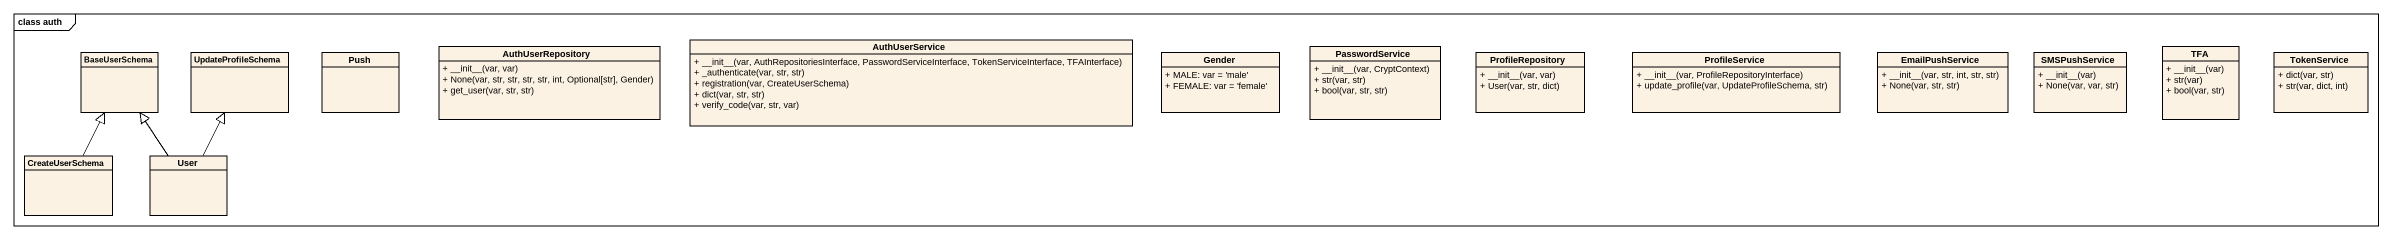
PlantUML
@startuml
mainframe class auth
hide circle
hide empty members
skinparam classAttributeIconSize 0
class BaseUserSchema
class UpdateProfileSchema
class Push
class AuthUserRepository {
  + ~__init~__(var, var)
  + None(var, str, str, str, str, int, Optional[str], Gender)
  + get_user(var, str, str)
}
class AuthUserService {
  + ~__init~__(var, AuthRepositoriesInterface, PasswordServiceInterface, TokenServiceInterface, TFAInterface)
  + _authenticate(var, str, str)
  + registration(var, CreateUserSchema)
  + dict(var, str, str)
  + verify_code(var, str, var)
}
class Gender {
  + MALE: var = 'male'
  + FEMALE: var = 'female'
}
class PasswordService {
  + ~__init~__(var, CryptContext)
  + str(var, str)
  + bool(var, str, str)
}
class ProfileRepository {
  + ~__init~__(var, var)
  + User(var, str, dict)
}
class ProfileService {
  + ~__init~__(var, ProfileRepositoryInterface)
  + update_profile(var, UpdateProfileSchema, str)
}
class EmailPushService {
  + ~__init~__(var, str, int, str, str)
  + None(var, str, str)
}
class SMSPushService {
  + ~__init~__(var)
  + None(var, var, str)
}
class TFA {
  + ~__init~__(var)
  + str(var)
  + bool(var, str)
}
class TokenService {
  + dict(var, str)
  + str(var, dict, int)
}
class CreateUserSchema
class User
CreateUserSchema -up-|> BaseUserSchema
User -up-|> BaseUserSchema
User -up-|> UpdateProfileSchema
@enduml
